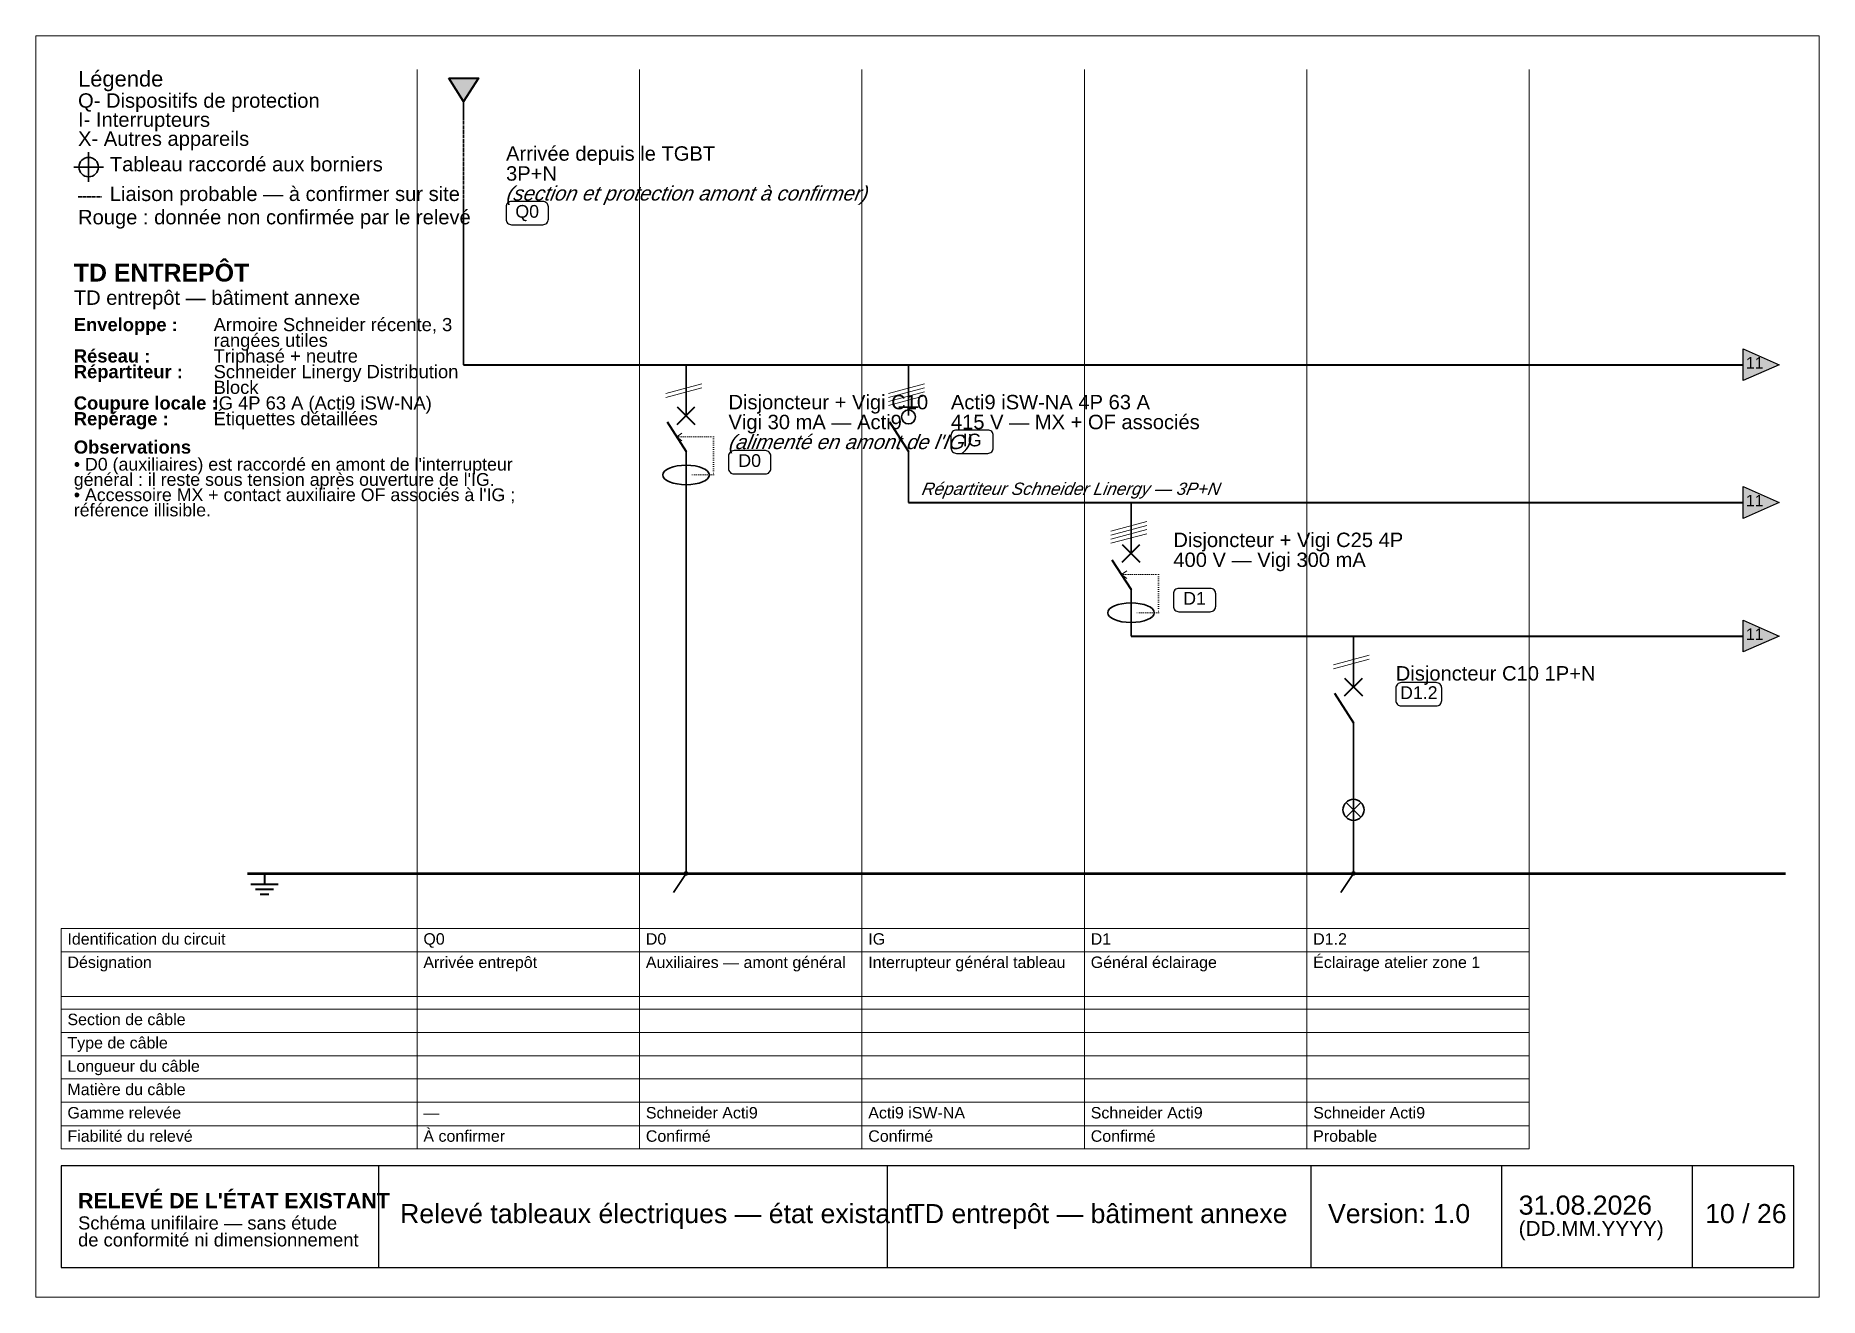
# Paper-space layout '10 - F10 TD ENTREPÔT (1-4)' of a CAD drawing. Header units: millimetres. Extents: x 0 to 297, y 0 to 210.
# The model-space entities are those that its viewports show. They can reach past a viewport. Long polylines and large blocks are cut down to what shows.
import ezdxf
from ezdxf.enums import TextEntityAlignment as Align

# ---------------------------------------------------------------- set-up
doc = ezdxf.new("R2010")
doc.units = ezdxf.units.MM
doc.header["$LTSCALE"] = 0.5
doc.linetypes.add('DASHED', pattern=[1.524, 1.27, -0.254])
doc.linetypes.add('DOT', pattern=[0.508, 0, -0.508])
for name, color, linetype, lineweight in [('RENVOIS_FOLIO', 5, 'CONTINUOUS', 25), ('SCHEMA', 7, 'CONTINUOUS', 35), ('SCHEMA_PROBABLE', 7, 'DASHED', 35), ('SYMBOLES', 7, 'CONTINUOUS', 25), ('TERRE', 3, 'CONTINUOUS', 50), ('TEXTE', 7, 'CONTINUOUS', 13), ('TEXTE_A_CONFIRMER', 1, 'CONTINUOUS', 13), ('TRAME', 253, 'CONTINUOUS', 9)]:
    doc.layers.add(name, color=color, linetype=linetype, lineweight=lineweight)
doc.styles.add('SCHEMA', font='arial.ttf')
doc.styles.add('SCHEMA_GRAS', font='arialbd.ttf')
doc.styles.add('SCHEMA_ITAL', font='ariali.ttf')

msp = doc.modelspace()

# ---------------------------------------------------------------- hatches: boundary and pattern name
at = {"layer": 'RENVOIS_FOLIO'}
for points in [[(284.3, -302.13), (290.3, -304.78), (284.3, -307.42)], [(284.3, -325.06), (290.3, -327.71), (284.3, -330.35)], [(284.3, -347.29), (290.3, -349.93), (284.3, -352.58)]]:
    msp.add_hatch(color=7, dxfattribs=at).paths.add_polyline_path(points)
at = {"layer": 'SCHEMA'}
msp.add_hatch(color=7, dxfattribs=at).paths.add_polyline_path([(68.79, -257.05), (73.73, -257.05), (71.26, -260.93)])
h = msp.add_hatch(color=7, dxfattribs=at)
edge = h.paths.add_edge_path()
edge.add_arc((108.3, -389.44), 0.388, 0, 360)
h = msp.add_hatch(color=7, dxfattribs=at)
edge = h.paths.add_edge_path()
edge.add_arc((219.43, -389.44), 0.388, 0, 360)

# ---------------------------------------------------------------- linework, layer by layer
at = {"layer": 'RENVOIS_FOLIO'}
for points in [[(284.3, -302.13), (290.3, -304.78), (284.3, -307.42)], [(284.3, -325.06), (290.3, -327.71), (284.3, -330.35)], [(284.3, -347.29), (290.3, -349.93), (284.3, -352.58)]]:
    msp.add_lwpolyline(points, close=True, dxfattribs=at)
at = {"layer": 'SCHEMA', "lineweight": 30}
for p, q in [((71.26, -260.93), (71.26, -263.4)), ((8.82, -269.4), (8.82, -274.34)), ((6.35, -271.87), (11.29, -271.87)), ((71.26, -277.87), (71.26, -304.78)), ((108.3, -304.78), (108.3, -313.24)), ((145.34, -304.78), (145.34, -313.24)), ((143.72, -311.83), (146.97, -311.83)), ((108.3, -319.24), (108.3, -389.44)), ((145.34, -319.24), (145.34, -327.71)), ((182.39, -327.71), (182.39, -336.18)), ((182.39, -342.17), (182.39, -349.93)), ((219.43, -349.93), (219.43, -358.4)), ((219.43, -364.4), (219.43, -389.44)), ((218.19, -380.1), (220.66, -377.63)), ((218.19, -377.63), (220.66, -380.1)), ((108.3, -389.44), (106.19, -392.62)), ((219.43, -389.44), (217.31, -392.62))]:
    msp.add_line(p, q, dxfattribs=at)
at = {"layer": 'SCHEMA', "lineweight": 35}
for p, q in [((71.26, -304.78), (284.3, -304.78)), ((105.13, -314.3), (108.3, -319.24)), ((142.17, -314.3), (145.34, -319.24)), ((145.34, -327.71), (284.3, -327.71)), ((179.21, -337.23), (182.39, -342.17)), ((182.39, -349.93), (284.3, -349.93)), ((216.25, -359.46), (219.43, -364.4)), ((35.81, -391.21), (40.39, -391.21)), ((38.1, -389.44), (38.1, -391.21)), ((36.62, -392.06), (39.58, -392.06)), ((37.39, -392.9), (38.81, -392.9))]:
    msp.add_line(p, q, dxfattribs=at)
at = {"layer": 'SCHEMA', "lineweight": 40}
for p, q in [((106.82, -314.73), (109.78, -311.76)), ((106.82, -311.76), (109.78, -314.73)), ((180.9, -337.66), (183.87, -334.69)), ((180.9, -334.69), (183.87, -337.66)), ((217.95, -359.88), (220.91, -356.92)), ((217.95, -356.92), (220.91, -359.88))]:
    msp.add_line(p, q, dxfattribs=at)
at = {"layer": 'SCHEMA', "lineweight": 35}
msp.add_lwpolyline([(68.79, -257.05), (73.73, -257.05), (71.26, -260.93)], close=True, dxfattribs=at)
at = {"layer": 'SCHEMA', "lineweight": 30}
for centre, radius in [((8.82, -271.87), 1.62), ((145.34, -313.46), 1.16), ((219.43, -378.86), 1.76)]:
    msp.add_circle(centre, radius, dxfattribs=at)
for centre in [(108.3, -323.12), (182.39, -346.05)]:
    msp.add_ellipse(centre, major_axis=(3.88, 0), ratio=0.418182, dxfattribs=at)
at = {"layer": 'SCHEMA_PROBABLE', "lineweight": 30}
for p, q in [((71.26, -263.4), (71.26, -271.87)), ((71.26, -271.87), (71.26, -277.87)), ((7.06, -276.81), (10.94, -276.81))]:
    msp.add_line(p, q, dxfattribs=at)
at = {"layer": 'SYMBOLES', "lineweight": 20}
for p, q in [((104.95, -309.54), (110.95, -307.95)), ((104.95, -310.21), (110.95, -308.62)), ((141.99, -309.54), (147.99, -307.95)), ((141.99, -310.21), (147.99, -308.62)), ((141.99, -310.88), (147.99, -309.29)), ((141.99, -311.55), (147.99, -309.96)), ((106.75, -316.77), (107.6, -316.14)), ((106.75, -316.77), (107.6, -317.41)), ((179.03, -332.47), (185.03, -330.88)), ((179.03, -333.14), (185.03, -331.55)), ((179.03, -333.81), (185.03, -332.22)), ((179.03, -334.48), (185.03, -332.89)), ((180.83, -339.7), (181.68, -339.07)), ((180.83, -339.7), (181.68, -340.34)), ((216.08, -354.7), (222.07, -353.11)), ((216.08, -355.37), (222.07, -353.78))]:
    msp.add_line(p, q, dxfattribs=at)
at = {"layer": 'SYMBOLES', "linetype": 'DOT', "lineweight": 20}
for p, q in [((106.75, -316.77), (112.89, -316.77)), ((112.89, -316.77), (112.89, -323.12)), ((112.89, -323.12), (109.01, -323.12)), ((180.83, -339.7), (186.97, -339.7)), ((186.97, -339.7), (186.97, -346.05)), ((186.97, -346.05), (183.09, -346.05))]:
    msp.add_line(p, q, dxfattribs=at)
at = {"layer": 'SYMBOLES', "lineweight": 15}
for p, q in [((4.23, -398.62), (248.71, -398.62)), ((4.23, -435.31), (4.23, -398.62)), ((63.5, -435.31), (63.5, -398.62)), ((100.54, -435.31), (100.54, -398.62)), ((137.58, -435.31), (137.58, -398.62)), ((174.62, -435.31), (174.62, -398.62)), ((211.67, -435.31), (211.67, -398.62)), ((248.71, -435.31), (248.71, -398.62)), ((4.23, -402.5), (248.71, -402.5)), ((4.23, -409.91), (248.71, -409.91)), ((4.23, -412.02), (248.71, -412.02)), ((4.23, -415.9), (248.71, -415.9)), ((4.23, -419.78), (248.71, -419.78)), ((4.23, -423.66), (248.71, -423.66)), ((4.23, -427.54), (248.71, -427.54)), ((4.23, -431.43), (248.71, -431.43)), ((4.23, -435.31), (248.71, -435.31))]:
    msp.add_line(p, q, dxfattribs=at)
at = {"layer": 'SYMBOLES', "lineweight": 25}
for p, q in [((57.15, -455.06), (57.15, -438.13)), ((141.82, -455.06), (141.82, -438.13)), ((212.37, -455.06), (212.37, -438.13)), ((244.12, -455.06), (244.12, -438.13)), ((275.87, -455.06), (275.87, -438.13))]:
    msp.add_line(p, q, dxfattribs=at)
for points in [[(79.23, -281.47), (84.45, -281.47, 0.414214), (85.37, -280.55), (85.37, -278.5, 0.414214), (84.45, -277.59), (79.23, -277.59, 0.414214), (78.32, -278.5), (78.32, -280.55, 0.414214)], [(153.32, -319.52), (158.54, -319.52, 0.414214), (159.46, -318.61), (159.46, -316.56, 0.414214), (158.54, -315.64), (153.32, -315.64, 0.414214), (152.4, -316.56), (152.4, -318.61, 0.414214)], [(116.28, -322.95), (121.5, -322.95, 0.414214), (122.41, -322.03), (122.41, -319.98, 0.414214), (121.5, -319.07), (116.28, -319.07, 0.414214), (115.36, -319.98), (115.36, -322.03, 0.414214)], [(190.36, -345.88), (195.58, -345.88, 0.414214), (196.5, -344.96), (196.5, -342.91, 0.414214), (195.58, -342), (190.36, -342, 0.414214), (189.44, -342.91), (189.44, -344.96, 0.414214)], [(227.4, -361.57), (233.21, -361.57, 0.414214), (234.13, -360.66), (234.13, -358.61, 0.414214), (233.21, -357.69), (227.4, -357.69, 0.414214), (226.48, -358.61), (226.48, -360.66, 0.414214)]]:
    msp.add_lwpolyline(points, format="xyb", close=True, dxfattribs=at)
msp.add_lwpolyline([(4.23, -455.06), (292.77, -455.06), (292.77, -438.13), (4.23, -438.13)], close=True, dxfattribs=at)
at = {"layer": 'TERRE', "color": 3}
msp.add_line((35.28, -389.44), (291.36, -389.44), dxfattribs=at)
at = {"layer": 'TERRE', "color": 2, "linetype": 'DASHED'}
msp.add_line((36.69, -389.44), (291.36, -389.44), dxfattribs=at)
at = {"layer": 'TRAME'}
for p, q in [((63.5, -435.31), (63.5, -255.64)), ((100.54, -435.31), (100.54, -255.64)), ((137.58, -435.31), (137.58, -255.64)), ((174.62, -435.31), (174.62, -255.64)), ((211.67, -435.31), (211.67, -255.64)), ((248.71, -435.31), (248.71, -255.64))]:
    msp.add_line(p, q, dxfattribs=at)

# ---------------------------------------------------------------- texts
at = {"layer": 'TEXTE'}
for s, height, style, p in [('Légende', 2.611, 'SCHEMA', (7.06, -258.47)), ('Q- Dispositifs de protection', 2.3989, 'SCHEMA', (7.06, -261.99)), ('I- Interrupteurs', 2.3989, 'SCHEMA', (7.06, -265.17)), ('X- Autres appareils', 2.3989, 'SCHEMA', (7.06, -268.34)), ('Tableau raccordé aux borniers', 2.3989, 'SCHEMA', (12.35, -272.58)), ('Arrivée depuis le TGBT', 2.3989, 'SCHEMA', (78.32, -270.81)), ('3P+N', 2.399, 'SCHEMA', (78.32, -274.13)), ('Liaison probable — à confirmer sur site', 2.3989, 'SCHEMA', (12.35, -277.52)), ('TD ENTREPÔT', 2.9633, 'SCHEMA_GRAS', (6.35, -290.92)), ('TD entrepôt — bâtiment annexe', 2.3989, 'SCHEMA', (6.35, -294.8)), ('Enveloppe :', 2.1872, 'SCHEMA_GRAS', (6.35, -299.18)), ('Armoire Schneider récente, 3', 2.1872, 'SCHEMA', (29.63, -299.18)), ('rangées utiles', 2.1872, 'SCHEMA', (29.63, -301.79)), ('Réseau :', 2.187, 'SCHEMA_GRAS', (6.35, -304.4)), ('Triphasé + neutre', 2.1872, 'SCHEMA', (29.63, -304.4)), ('Répartiteur :', 2.1872, 'SCHEMA_GRAS', (6.35, -307.01)), ('Schneider Linergy Distribution', 2.1872, 'SCHEMA', (29.63, -307.01)), ('Block', 2.187, 'SCHEMA', (29.63, -309.62)), ('Coupure locale :', 2.1872, 'SCHEMA_GRAS', (6.35, -312.23)), ('IG 4P 63 A (Acti9 iSW-NA)', 2.1872, 'SCHEMA', (29.63, -312.23)), ('Disjoncteur + Vigi C10', 2.3989, 'SCHEMA', (115.36, -312.19)), ('Acti9 iSW-NA 4P 63 A', 2.3989, 'SCHEMA', (152.4, -312.19)), ('Repérage :', 2.187, 'SCHEMA_GRAS', (6.35, -314.84)), ('Étiquettes détaillées', 2.1872, 'SCHEMA', (29.63, -314.84)), ('Vigi 30 mA — Acti9', 2.3989, 'SCHEMA', (115.36, -315.5)), ('415 V — MX + OF associés', 2.3989, 'SCHEMA', (152.4, -315.5)), ('Observations', 2.1872, 'SCHEMA_GRAS', (6.35, -319.57)), ("• D0 (auxiliaires) est raccordé en amont de l'interrupteur", 2.1167, 'SCHEMA', (6.35, -322.39)), ("général : il reste sous tension après ouverture de l'IG.", 2.1167, 'SCHEMA', (6.35, -324.93)), ("• Accessoire MX + contact auxiliaire OF associés à l'IG ;", 2.1167, 'SCHEMA', (6.35, -327.47)), ('référence illisible.', 2.1167, 'SCHEMA', (6.35, -330.01)), ('Disjoncteur + Vigi C25 4P', 2.3989, 'SCHEMA', (189.44, -335.12)), ('400 V — Vigi 300 mA', 2.3989, 'SCHEMA', (189.44, -338.43)), ('Disjoncteur C10 1P+N', 2.3989, 'SCHEMA', (226.48, -357.34)), ('Identification du circuit', 1.905, 'SCHEMA', (5.29, -401.3)), ('Q0', 1.905, 'SCHEMA', (64.56, -401.3)), ('D0', 1.905, 'SCHEMA', (101.6, -401.3)), ('IG', 1.905, 'SCHEMA', (138.64, -401.3)), ('D1', 1.905, 'SCHEMA', (175.68, -401.3)), ('D1.2', 1.905, 'SCHEMA', (212.72, -401.3)), ('Désignation', 1.905, 'SCHEMA', (5.29, -405.18)), ('Arrivée entrepôt', 1.905, 'SCHEMA', (64.56, -405.18)), ('Auxiliaires — amont général', 1.905, 'SCHEMA', (101.6, -405.18)), ('Interrupteur général tableau', 1.905, 'SCHEMA', (138.64, -405.18)), ('Général éclairage', 1.905, 'SCHEMA', (175.68, -405.18)), ('Éclairage atelier zone 1', 1.905, 'SCHEMA', (212.72, -405.18)), ('Section de câble', 1.905, 'SCHEMA', (5.29, -414.7)), ('Type de câble', 1.905, 'SCHEMA', (5.29, -418.58)), ('Longueur du câble', 1.905, 'SCHEMA', (5.29, -422.46)), ('Matière du câble', 1.905, 'SCHEMA', (5.29, -426.35)), ('Gamme relevée', 1.905, 'SCHEMA', (5.29, -430.23)), ('—', 1.91, 'SCHEMA', (64.56, -430.23)), ('Schneider Acti9', 1.905, 'SCHEMA', (101.6, -430.23)), ('Acti9 iSW-NA', 1.905, 'SCHEMA', (138.64, -430.23)), ('Schneider Acti9', 1.905, 'SCHEMA', (175.68, -430.23)), ('Schneider Acti9', 1.905, 'SCHEMA', (212.72, -430.23)), ('Fiabilité du relevé', 1.905, 'SCHEMA', (5.29, -434.11)), ('Confirmé', 1.905, 'SCHEMA', (101.6, -434.11)), ('Confirmé', 1.905, 'SCHEMA', (138.64, -434.11)), ('Confirmé', 1.905, 'SCHEMA', (175.68, -434.11)), ('Probable', 1.905, 'SCHEMA', (212.72, -434.11)), ("RELEVÉ DE L'ÉTAT EXISTANT", 2.54, 'SCHEMA_GRAS', (7.06, -445.18)), ('Relevé tableaux électriques — état existant', 3.175, 'SCHEMA', (60.68, -447.65)), ('TD entrepôt — bâtiment annexe', 3.175, 'SCHEMA', (145.34, -447.65)), ('Version: 1.0', 3.175, 'SCHEMA', (215.19, -447.65)), ('31.08.2026', 3.175, 'SCHEMA', (246.94, -446.24)), ('10 / 26', 3.175, 'SCHEMA', (277.99, -447.65)), ('Schéma unifilaire — sans étude', 2.1872, 'SCHEMA', (7.06, -448.71)), ('(DD.MM.YYYY)', 2.4694, 'SCHEMA', (246.94, -449.77)), ('de conformité ni dimensionnement', 2.1872, 'SCHEMA', (7.06, -451.53))]:
    msp.add_text(s, height=height, dxfattribs=dict(at, style=style)).set_placement(p)
at = {"layer": 'TEXTE', "style": 'SCHEMA'}
for s, height, p in [('Q0', 2.117, (81.84, -280.3)), ('11', 1.905, (286.24, -305.41)), ('IG', 2.117, (155.93, -318.36)), ('D0', 2.117, (118.89, -321.78)), ('11', 1.905, (286.24, -328.34)), ('D1', 2.117, (192.97, -344.71)), ('11', 1.905, (286.24, -350.57)), ('D1.2', 2.117, (230.31, -360.41))]:
    msp.add_text(s, height=height, dxfattribs=at).set_placement(p, align=Align.CENTER)
at = {"layer": 'TEXTE', "style": 'SCHEMA_ITAL', "oblique": 12}
msp.add_text('Répartiteur Schneider Linergy — 3P+N', height=2.0461, dxfattribs=at).set_placement((147.46, -326.44))
at = {"layer": 'TEXTE_A_CONFIRMER', "style": 'SCHEMA_ITAL', "oblique": 12}
for s, p in [('(section et protection amont à confirmer)', (78.32, -277.44)), ("(alimenté en amont de l'IG)", (115.36, -318.82))]:
    msp.add_text(s, height=2.3989, dxfattribs=at).set_placement(p)
at = {"layer": 'TEXTE_A_CONFIRMER', "style": 'SCHEMA'}
for s, height, p in [('Rouge : donnée non confirmée par le relevé', 2.3989, (7.06, -281.4)), ('À confirmer', 1.905, (64.56, -434.11))]:
    msp.add_text(s, height=height, dxfattribs=at).set_placement(p)

psp = doc.layouts.new('10 - F10 TD ENTREPÔT (1-4)')

# ---------------------------------------------------------------- viewports
at = {"layer": 'VIEWPORTS'}
psp.add_viewport(center=(148.5, 105), size=(297, 210), view_center_point=(148.5, -355), view_height=210, dxfattribs=at)

doc.saveas('drawing.dxf')
